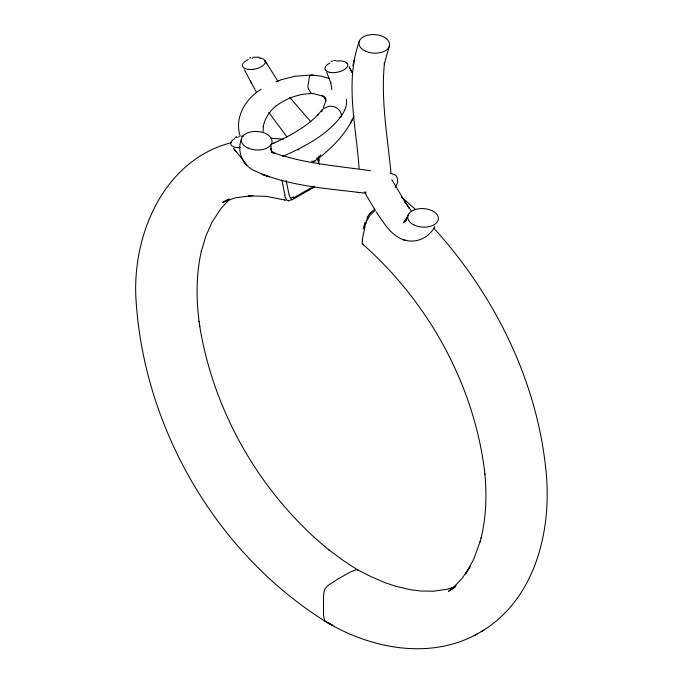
<?xml version="1.0" encoding="UTF-8"?>
<svg xmlns="http://www.w3.org/2000/svg" width="683" height="683" viewBox="0 0 683 683"><rect width="100%" height="100%" fill="white"/><g stroke="black" fill="none" stroke-linecap="round" stroke-linejoin="round"><path stroke-width="1.02" d="M317.168 157.449C316.989 159.967 314.112 163.024 311.67 161.043M362.075 241.594L362.323 243.763L363.595 244.283M271.091 145.488L270.886 149.953L270.673 148.245L271.928 152.54L271.202 150.892L272.773 152.915L271.467 151.327L275.138 153.538L272.645 152.437C303.995 163.689 337.761 165.995 370.519 170.741M362.212 240.023L364.816 227.191M241.492 139.033C236.625 151.139 242.499 165.166 254.247 170.63C289.071 186.63 328.506 188.499 366.02 193.289M481.028 538.238C486.219 517.262 486.851 495.38 484.87 473.934L484.921 474.454L484.478 470.126L484.529 470.63C473.532 383.598 428.019 301.698 362.408 243.882M363.236 228.899L365.021 222.274M480.064 541.884L481.208 537.547M480.243 541.184L474.045 558.489L467.394 571.005L465.499 573.916L470.092 566.634L462.365 578.04L453.205 587.824L455.971 585.476L448.543 591.29L454.784 587.371M365.781 223.828L365.986 223.179M366.208 220.805L366.412 220.174M389.173 46.444L384.298 64.057L384.529 62.563C380.602 99.385 387.5 136.387 391 172.995M359.326 41.296C344.522 82.131 356.398 126.56 359.079 168.377M366.728 220.993L369.631 215.691L375.582 210.065M367.121 218.125L367.01 218.423A46.333 23.683 -42 0 0 366.822 218.901M367.36 217.527L367.804 216.562M353.973 116.093L350.567 123.06M408.545 214.428L406.009 219.448L406.991 217.595L403.457 222.726L405.95 220.609L404.584 221.301L406.265 220.524M352.36 119.627C344.437 135.362 331.69 148.109 317.936 158.849M368 216.169L369.17 214.419M323.435 107.59L325.697 101.058L324.527 96.841L326.064 99.266L322.35 95.765L323.272 96.201L313.83 93.793M282.386 156.544C303.935 147.033 326.132 135.695 340.843 116.699A2.117 1.938 52.9 0 0 341.363 115.76C341.474 111.995 338.52 108.46 335.122 107.111A14.241 13.02 52.9 0 0 330.982 106.232L330.692 106.215A8.375 7.658 52.9 0 0 328.403 106.522L326.073 107.444A37.121 33.937 53 0 0 323.742 108.597L321.761 110.287A1.229 1.127 52.9 0 0 321.684 110.783L321.847 111.423M434.764 226.611C430.017 236.147 419.345 242.243 408.699 240.903C392.947 239.076 384.256 223.546 376.179 211.798M325.535 66.635L325.518 66.652A11.722 5.618 -8.6 0 0 325.432 69.973M325.56 66.593L325.629 66.482A12.448 5.968 -8.6 0 1 326.15 65.799M341.218 116.187C344.574 111.286 347.357 105.336 346.383 99.266M395.303 187.663L397.685 182.301L397.258 177.725A18.672 11.227 -35.8 0 0 395.064 174.874L390.164 173.2M321.898 110.031L317.51 115.307L317.954 114.838C305.446 127.525 289.464 136.13 273.354 143.353L273.96 143.106L271.091 144.301M314.752 160.736L313.787 161.871L313.292 161.12M369.392 214.138L369.87 213.6M369.998 213.472L370.553 212.908M229.104 199.778L221.19 208.264L212.182 221.864L205.856 236.13L201.272 251.626L201.425 250.934C196.072 274.165 196.141 298.343 199.129 321.898L199.069 321.411L199.778 326.576L199.709 326.098C213.873 412.874 260.889 494.313 328.958 549.96L328.583 549.67L343.387 560.564L358.66 570.587M370.698 212.763L371.134 212.336M232.331 140.348L232.442 140.246A12.721 6.096 -8.6 0 1 233.296 139.537M371.518 211.986L371.996 211.551M340.843 116.699L339.801 117.297M372.235 211.346L374.301 209.63M318.713 156.766L320.754 155.024M313.497 93.255L313.215 93.443A2.8 1.597 57.5 0 1 310.748 92.786M481.131 631.715C536.428 598.769 552.581 527.993 545.7 467.906C536.112 378.57 493.766 294.33 433.842 228.131M261.145 89.319C245.547 98.531 234.038 117.835 240.203 136.062M314.402 186.894L312.592 187.996M314.052 186.109L312.353 187.125M312.233 188.209L311.439 188.679M310.91 188.995L310.389 189.302M311.346 187.714L294.663 197.259M310.125 189.456L309.006 190.105M308.639 190.318L294.86 198.241M231.289 142.687C162.452 160.334 130.743 237.786 136.267 303.363C145.248 430.503 217.467 554.101 325.902 621.761L326.508 622.068C371.031 648.73 430.085 660.137 477.374 633.858M474.173 635.702L484.341 629.871M294.544 198.412L292.785 199.368M227.516 199.906L223.802 201.937L229.266 199.035L228.796 199.291M294.253 197.481L293.511 197.882M292.358 199.598L291.667 199.965M227.857 199.769L222.624 202.288L235.37 197.814L252.915 195.577L248.253 195.799L266.618 196.38L285.426 200.128L284.726 199.94M298.155 149.987L298.838 149.654M452.949 588.046L454.647 587.26M235.123 137.368L236.497 136.754M275.932 81.798L281.806 79.544M455.407 586.817L450.097 588.737L453.512 587.525L447.075 589.258L433.611 591.188L421.189 591.051L410.398 589.711L395.875 586.338L396.558 586.543L385.647 582.915L371.279 576.768L356.927 569.477L350.746 571.859L338.734 578.501L328.736 584.938L325.219 588.43A4.294 2.476 -60 0 0 324.536 589.813L323.793 593.459A60.804 35.106 -60 0 0 323.494 596.848L323.511 614.862A74.268 42.875 -60 0 0 323.622 616.168L324.749 620.608A9.178 5.302 -60 0 0 325.373 621.359L332.886 625.534L326.508 622.068L327.157 622.298A20.208 11.671 -60 0 0 328.865 622.589M281.712 79.578L295.022 76.257L311.55 75.019A3.074 1.75 57.5 0 1 313.156 75.523M331.084 61.487L332.715 60.949M249.594 58.021L250.798 57.637M311.448 75.036L309.851 76.061A9.869 5.626 57.5 0 0 309.382 76.778L307.931 86.306A11.517 6.565 57.4 0 0 307.939 86.579L308.468 88.901M335.882 60.275L333.927 60.616M252.761 57.244L258.755 57.193M310.364 93.673C298.01 93.878 286.1 98.711 276.137 105.822L276.589 105.481C269.887 110.723 264.722 118.236 263.254 126.714L263.382 125.971L263.143 131.571M291.095 198.71L289.575 196.371A46.487 27.952 -79.3 0 1 289.02 194.518L286.092 180.244M288.567 200.964L286.877 200.204L285.596 197.447M270.98 138.222L283.479 139.221M365.951 192.196L364.184 192.051M312.362 75.028L321.394 76.214L329.778 78.613M357.209 192.452L359.821 192.717M259.916 57.995L260.112 58.029A10.45 5.012 -8.6 0 1 264.167 59.711A10.928 5.242 -8.6 0 1 264.782 60.437L278.143 81.593M402.927 239.571L405.796 240.467M269.461 176.94L262.118 174.327L266.754 175.992M401.297 196.815L415.699 209.672M243.276 160.377L233.586 148.407L236.113 151.865M310.833 121.779L289.788 97.438M401.877 197.199L402.338 198.394M310.799 92.632L308.562 89.097M286.988 136.959L268.743 112.294M391.837 179.68L405.804 203.116L404.268 200.768L411.166 210.774M325.484 70.033L325.808 70.434A10.587 5.08 -8.6 0 0 329.377 72.236M407.717 205.933L409.305 208.298L404.268 200.768M264.782 60.437L266.797 63.818M374.677 209.485L365.507 193.87M256.654 92.7L250.328 80.987M251.728 83.642L244.488 69.862M352.343 73.004L349.184 66.874L351.976 72.338M326.739 72.398L330.845 82.959L330.674 82.344L331.895 89.533M285.024 195.466L281.866 180.064M317.501 158.567L318.517 163.391M318.585 157.167L319.303 160.437M318.56 159.873L319.046 162.349M319.268 163.596L319.413 164.424M264.91 60.625A11.594 5.558 -8.6 0 1 265.013 63.041L264.919 63.288A12.268 5.882 -8.6 0 1 264.406 64.159L264.278 64.33A12.772 6.121 -8.6 0 1 259.864 67.48L258.934 67.882A11.918 5.712 -8.6 0 1 253.086 69.342M259.173 57.893A10.33 4.952 -8.6 0 1 259.916 57.995M251.984 58.379A11.713 5.618 -8.6 0 1 252.36 58.303M246.443 60.471A12.465 5.976 -8.6 0 1 248.27 59.575M243.84 62.435A12.926 6.198 -8.6 0 1 245.59 60.992M243.268 63.109A11.833 5.677 -8.6 0 0 242.747 66.644L242.883 66.823A10.68 5.123 -8.6 0 0 245.965 68.872A10.578 5.071 -8.6 0 0 253.043 69.325M326.705 65.227A12.678 6.079 -8.6 0 1 329.923 63.092M336.599 61.12A11.637 5.584 -8.6 0 1 337.974 60.975L338.205 60.966A10.655 5.114 -8.6 0 1 340.783 60.941A10.868 5.208 -8.6 0 1 343.31 61.299A10.433 5.003 -8.6 0 1 346.879 63.075M346.93 63.109A11.048 5.293 -8.6 0 1 347.749 64.868A12.217 5.857 -8.6 0 1 347.203 66.883L347.143 66.985A12.593 6.036 -8.6 0 1 342.798 70.434L342.456 70.605A12.157 5.831 -8.6 0 1 336.77 72.321A11.039 5.293 -8.6 0 1 329.402 72.261M241.492 136.258A11.304 5.421 -8.6 0 1 243.558 136.002M238.632 136.959A12.123 5.814 -8.6 0 1 239.434 136.728M236.753 137.624A12.379 5.942 -8.6 0 1 237.368 137.385M234.201 138.922A13.003 6.232 -8.6 0 1 234.67 138.64M230.692 143.319A12.32 5.908 -8.6 0 1 231.836 140.877M230.692 143.421A11.457 5.498 -8.6 0 0 231.153 145.009A10.868 5.208 -8.6 0 0 232.177 146.051L232.621 146.341A10.535 5.054 -8.6 0 0 236.412 147.511M240.117 147.622A10.74 5.148 -8.6 0 1 236.48 147.519M321.932 111.705A13.993 12.789 52.9 0 1 321.804 111.44M365.473 223.119A121.275 62.281 -41.8 0 1 365.661 222.462M374.284 209.442A35.337 10.134 -41.7 0 1 374.677 209.135M362.485 241.372A47.426 23.248 -44.7 0 1 362.664 239.793M364.705 227.234A122.479 62.648 -42 0 1 365.661 223.87M365.823 223.239A51.148 25.715 -42.7 0 1 366.558 221.044M293.451 196.73A13.498 7.163 -65 0 1 291.223 198.036M291.564 199.351A16.614 10.254 -75.9 0 1 288.576 200.776M285.263 197.763A47.426 29.847 -77.2 0 1 284.674 195.765M353.376 64.245L353.162 65.713L353.982 60.317L353.376 64.245M246.683 165.055L243.455 161.197L246.683 165.055M325.842 101.093L325.68 100.025L325.842 101.093M248.142 148.083A15.359 9.263 3.6 0 0 272.005 141.962A15.359 9.263 3.6 0 0 249.944 132.118A15.359 9.263 3.6 0 0 248.142 148.083M365.687 51.225A15.359 9.263 3.6 0 0 389.558 45.112A15.359 9.263 3.6 0 0 367.505 35.268A15.359 9.263 3.6 0 0 365.687 51.225M414.513 225.219A15.359 9.263 3.6 0 0 438.384 219.106A15.359 9.263 3.6 0 0 416.331 209.263A15.359 9.263 3.6 0 0 414.513 225.219"/></g></svg>
